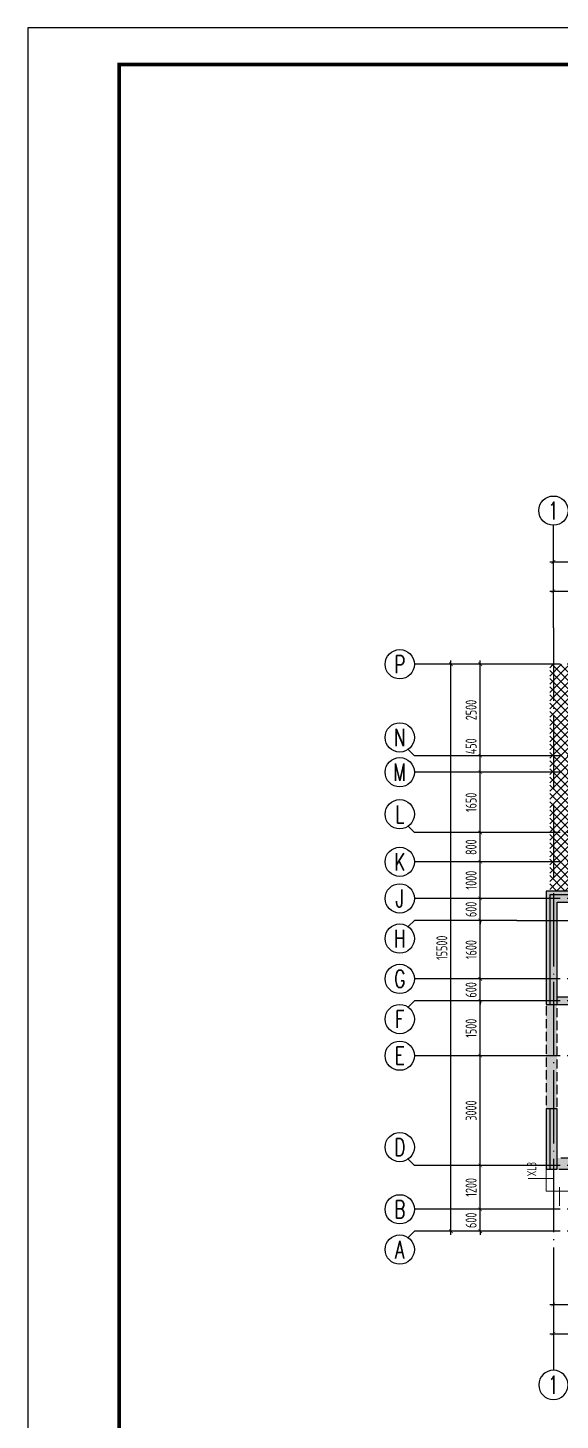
# Model space of a CAD drawing. Extents: x -1307975 to -76406, y -96289 to 379359.
# Drawn here: x -757793 to -743242, y 339297 to 377359 of the extents above; entities that cross this region are included whole.
import ezdxf
from ezdxf.enums import TextEntityAlignment as Align

# ---------------------------------------------------------------- set-up
doc = ezdxf.new("R2010")
doc.units = 0
doc.header["$LTSCALE"] = 1000
doc.linetypes.add('DASH', pattern=[0.35, 0.25, -0.1])
doc.linetypes.add('DOTE', pattern=[2.42, 2, -0.2, 0.02, -0.2])
doc.layers.get('0').update_dxf_attribs({"linetype": 'CONTINUOUS'})
doc.layers.get('DEFPOINTS').update_dxf_attribs({"linetype": 'CONTINUOUS'})
for name, color, linetype in [('-TK', 7, 'CONTINUOUS'), ('A-AXIS', 1, 'CONTINUOUS'), ('A-DOTE', 10, 'DOTE'), ('AXIS_NUM', 7, 'CONTINUOUS'), ('S-B板填充', 251, 'CONTINUOUS'), ('S-L主梁线', 4, 'DASH'), ('S-L梁编号', 6, 'CONTINUOUS'), ('S-Q墙填充', 252, 'CONTINUOUS'), ('S-Q墙实线', 6, 'CONTINUOUS'), ('S-Q墙虚线', 6, 'DASH'), ('S-Y一般标注', 3, 'CONTINUOUS')]:
    doc.layers.add(name, color=color, linetype=linetype)
doc.styles.add('TSSD_Axis', font='complex.shx', dxfattribs={"width": 0.7, "bigfont": 'hztxt.shx'})
doc.styles.add('TSSD_DIMENSION', font='Tssdeng.shx', dxfattribs={"width": 0.7, "bigfont": 'tssdchn.shx'})
doc.styles.add('TSSD_REIN', font='tssdeng.shx', dxfattribs={"width": 0.7, "height": 300, "bigfont": 'tssdchn.shx'})
doc.dimstyles.new('TSSD_100_100', dxfattribs={"dimtxt": 300, "dimasz": 100, "dimexe": 100, "dimexo": 250, "dimgap": 100, "dimtad": 1, "dimdec": 0, "dimzin": 0, "dimdsep": 46, "dimtxsty": 'TSSD_DIMENSION', "dimblk": 'ARCHTICK', "dimcen": 0, "dimdle": 100, "dimclrt": 7, "dimadec": 0, "dimazin": 0, "dimtfac": 1, "dimtdec": 0, "dimtix": 1, "dimtmove": 2, "dimatfit": 3, "dimldrblk": 'ARCHTICK', "dimfxl": 1, "dimtolj": 1, "dimtzin": 0, "dimarcsym": 0})

# ---------------------------------------------------------------- blocks, each defined once
blk = doc.blocks.new('ts_axno')
at = {"color": 0, "linetype": 'ByBlock', "lineweight": -2}
blk.add_circle((0, 0), 0.5, dxfattribs=at)
at = {"color": 0, "linetype": 'ByBlock', "lineweight": -2, "style": 'TSSD_Axis', "width": 0.7}
blk.add_attdef('A', text='', height=0.6, dxfattribs=at).set_placement((0, 0), align=Align.MIDDLE_CENTER)
blk = doc.blocks.new('_ArchTick')
at = {"color": 0, "linetype": 'ByBlock', "const_width": 0.15}
blk.add_lwpolyline([(-0.5, -0.5), (0.5, 0.5)], dxfattribs=at)
blk = doc.blocks.new('*D190')
at = {"layer": 'DEFPOINTS', "color": 0, "transparency": 16777216}
for p in [(6400, 22100), (4600, 21100), (6400, 21100)]:
    blk.add_point(p, dxfattribs=at)
at = {"layer": 'S-Y一般标注', "color": 0, "lineweight": -2, "transparency": 16777216}
for p, q in [((4500, 22100), (6500, 22100)), ((4600, 21350), (4600, 22200)), ((6400, 21350), (6400, 22200))]:
    blk.add_line(p, q, dxfattribs=at)
at = {"layer": 'S-Y一般标注', "color": 0, "lineweight": -2, "transparency": 16777216, "xscale": 100, "yscale": 100, "zscale": 100, "rotation": 180}
blk.add_blockref('_ArchTick', (4600, 22100), dxfattribs=at)
at = {"layer": 'S-Y一般标注', "color": 0, "lineweight": -2, "transparency": 16777216, "xscale": 100, "yscale": 100, "zscale": 100}
blk.add_blockref('_ArchTick', (6400, 22100), dxfattribs=at)
at = {"layer": 'S-Y一般标注', "color": 7, "transparency": 16777216, "insert": (5500, 22350), "char_height": 300, "attachment_point": 5, "style": 'TSSD_DIMENSION'}
blk.add_mtext('\\A1;1800', dxfattribs=at)
blk = doc.blocks.new('*D212')
at = {"layer": 'DEFPOINTS', "color": 0, "transparency": 16777216}
for p in [(54600, 22900), (4600, 21100), (54600, 21100)]:
    blk.add_point(p, dxfattribs=at)
at = {"layer": 'S-Y一般标注', "color": 0, "lineweight": -2, "transparency": 16777216}
for p, q in [((4500, 22900), (54700, 22900)), ((4600, 21350), (4600, 23000)), ((54600, 21350), (54600, 23000))]:
    blk.add_line(p, q, dxfattribs=at)
at = {"layer": 'S-Y一般标注', "color": 0, "lineweight": -2, "transparency": 16777216, "xscale": 100, "yscale": 100, "zscale": 100, "rotation": 180}
blk.add_blockref('_ArchTick', (4600, 22900), dxfattribs=at)
at = {"layer": 'S-Y一般标注', "color": 0, "lineweight": -2, "transparency": 16777216, "xscale": 100, "yscale": 100, "zscale": 100}
blk.add_blockref('_ArchTick', (54600, 22900), dxfattribs=at)
at = {"layer": 'S-Y一般标注', "color": 7, "transparency": 16777216, "insert": (29600, 23150), "char_height": 300, "attachment_point": 5, "style": 'TSSD_DIMENSION'}
blk.add_mtext('\\A1;50000', dxfattribs=at)
blk = doc.blocks.new('*D213')
at = {"layer": 'DEFPOINTS', "color": 0, "transparency": 16777216}
for p in [(2600, 5200), (3600, 5200), (3600, 4600)]:
    blk.add_point(p, dxfattribs=at)
at = {"layer": 'S-Y一般标注', "color": 0, "lineweight": -2, "transparency": 16777216}
for p, q in [((3350, 5200), (2500, 5200)), ((2600, 5200), (2600, 5300)), ((2600, 4600), (2600, 5200)), ((3350, 4600), (2500, 4600)), ((2600, 4600), (2600, 4500))]:
    blk.add_line(p, q, dxfattribs=at)
at = {"layer": 'S-Y一般标注', "color": 0, "lineweight": -2, "transparency": 16777216, "xscale": 100, "yscale": 100, "zscale": 100}
for p, rotation in [((2600, 5200), 270), ((2600, 4600), 90)]:
    blk.add_blockref('_ArchTick', p, dxfattribs=dict(at, rotation=rotation))
at = {"layer": 'S-Y一般标注', "color": 7, "transparency": 16777216, "insert": (2350, 4900), "char_height": 300, "attachment_point": 5, "rotation": 90, "style": 'TSSD_DIMENSION'}
blk.add_mtext('\\A1;600', dxfattribs=at)
blk = doc.blocks.new('*D214')
at = {"layer": 'DEFPOINTS', "color": 0, "transparency": 16777216}
for p in [(2600, 10900), (3600, 10900), (3600, 9400)]:
    blk.add_point(p, dxfattribs=at)
at = {"layer": 'S-Y一般标注', "color": 0, "lineweight": -2, "transparency": 16777216}
for p, q in [((3350, 10900), (2500, 10900)), ((2600, 9300), (2600, 11000)), ((3350, 9400), (2500, 9400))]:
    blk.add_line(p, q, dxfattribs=at)
at = {"layer": 'S-Y一般标注', "color": 0, "lineweight": -2, "transparency": 16777216, "xscale": 100, "yscale": 100, "zscale": 100}
for p, rotation in [((2600, 10900), 90), ((2600, 9400), 270)]:
    blk.add_blockref('_ArchTick', p, dxfattribs=dict(at, rotation=rotation))
at = {"layer": 'S-Y一般标注', "color": 7, "transparency": 16777216, "insert": (2350, 10150), "char_height": 300, "attachment_point": 5, "rotation": 90, "style": 'TSSD_DIMENSION'}
blk.add_mtext('\\A1;1500', dxfattribs=at)
blk = doc.blocks.new('*D215')
at = {"layer": 'DEFPOINTS', "color": 0, "transparency": 16777216}
for p in [(2600, 11500), (3600, 11500), (3600, 10900)]:
    blk.add_point(p, dxfattribs=at)
at = {"layer": 'S-Y一般标注', "color": 0, "lineweight": -2, "transparency": 16777216}
for p, q in [((3350, 11500), (2500, 11500)), ((2600, 11500), (2600, 11600)), ((2600, 10900), (2600, 11500)), ((3350, 10900), (2500, 10900)), ((2600, 10900), (2600, 10800))]:
    blk.add_line(p, q, dxfattribs=at)
at = {"layer": 'S-Y一般标注', "color": 0, "lineweight": -2, "transparency": 16777216, "xscale": 100, "yscale": 100, "zscale": 100}
for p, rotation in [((2600, 11500), 270), ((2600, 10900), 90)]:
    blk.add_blockref('_ArchTick', p, dxfattribs=dict(at, rotation=rotation))
at = {"layer": 'S-Y一般标注', "color": 7, "transparency": 16777216, "insert": (2350, 11200), "char_height": 300, "attachment_point": 5, "rotation": 90, "style": 'TSSD_DIMENSION'}
blk.add_mtext('\\A1;600', dxfattribs=at)
blk = doc.blocks.new('*D216')
at = {"layer": 'DEFPOINTS', "color": 0, "transparency": 16777216}
for p in [(2600, 13100), (3600, 13100), (3600, 11500)]:
    blk.add_point(p, dxfattribs=at)
at = {"layer": 'S-Y一般标注', "color": 0, "lineweight": -2, "transparency": 16777216}
for p, q in [((3350, 13100), (2500, 13100)), ((2600, 11400), (2600, 13200)), ((3350, 11500), (2500, 11500))]:
    blk.add_line(p, q, dxfattribs=at)
at = {"layer": 'S-Y一般标注', "color": 0, "lineweight": -2, "transparency": 16777216, "xscale": 100, "yscale": 100, "zscale": 100}
for p, rotation in [((2600, 13100), 90), ((2600, 11500), 270)]:
    blk.add_blockref('_ArchTick', p, dxfattribs=dict(at, rotation=rotation))
at = {"layer": 'S-Y一般标注', "color": 7, "transparency": 16777216, "insert": (2350, 12300), "char_height": 300, "attachment_point": 5, "rotation": 90, "style": 'TSSD_DIMENSION'}
blk.add_mtext('\\A1;1600', dxfattribs=at)
blk = doc.blocks.new('*D217')
at = {"layer": 'DEFPOINTS', "color": 0, "transparency": 16777216}
for p in [(2600, 13700), (3600, 13700), (3600, 13100)]:
    blk.add_point(p, dxfattribs=at)
at = {"layer": 'S-Y一般标注', "color": 0, "lineweight": -2, "transparency": 16777216}
for p, q in [((2600, 13700), (2600, 13800)), ((3350, 13700), (2500, 13700)), ((2600, 13100), (2600, 13700)), ((3350, 13100), (2500, 13100)), ((2600, 13100), (2600, 13000))]:
    blk.add_line(p, q, dxfattribs=at)
at = {"layer": 'S-Y一般标注', "color": 0, "lineweight": -2, "transparency": 16777216, "xscale": 100, "yscale": 100, "zscale": 100}
for p, rotation in [((2600, 13700), 270), ((2600, 13100), 90)]:
    blk.add_blockref('_ArchTick', p, dxfattribs=dict(at, rotation=rotation))
at = {"layer": 'S-Y一般标注', "color": 7, "transparency": 16777216, "insert": (2350, 13400), "char_height": 300, "attachment_point": 5, "rotation": 90, "style": 'TSSD_DIMENSION'}
blk.add_mtext('\\A1;600', dxfattribs=at)
blk = doc.blocks.new('*D218')
at = {"layer": 'DEFPOINTS', "color": 0, "transparency": 16777216}
for p in [(2600, 14700), (3600, 14700), (3600, 13700)]:
    blk.add_point(p, dxfattribs=at)
at = {"layer": 'S-Y一般标注', "color": 0, "lineweight": -2, "transparency": 16777216}
for p, q in [((3350, 14700), (2500, 14700)), ((2600, 13600), (2600, 14800)), ((3350, 13700), (2500, 13700))]:
    blk.add_line(p, q, dxfattribs=at)
at = {"layer": 'S-Y一般标注', "color": 0, "lineweight": -2, "transparency": 16777216, "xscale": 100, "yscale": 100, "zscale": 100}
for p, rotation in [((2600, 14700), 90), ((2600, 13700), 270)]:
    blk.add_blockref('_ArchTick', p, dxfattribs=dict(at, rotation=rotation))
at = {"layer": 'S-Y一般标注', "color": 7, "transparency": 16777216, "insert": (2350, 14200), "char_height": 300, "attachment_point": 5, "rotation": 90, "style": 'TSSD_DIMENSION'}
blk.add_mtext('\\A1;1000', dxfattribs=at)
blk = doc.blocks.new('*D219')
at = {"layer": 'DEFPOINTS', "color": 0, "transparency": 16777216}
for p in [(1800, 20100), (3600, 20100), (3600, 4600)]:
    blk.add_point(p, dxfattribs=at)
at = {"layer": 'S-Y一般标注', "color": 0, "lineweight": -2, "transparency": 16777216}
for p, q in [((1800, 4500), (1800, 20200)), ((3350, 20100), (1700, 20100)), ((3350, 4600), (1700, 4600))]:
    blk.add_line(p, q, dxfattribs=at)
at = {"layer": 'S-Y一般标注', "color": 0, "lineweight": -2, "transparency": 16777216, "xscale": 100, "yscale": 100, "zscale": 100}
for p, rotation in [((1800, 20100), 90), ((1800, 4600), 270)]:
    blk.add_blockref('_ArchTick', p, dxfattribs=dict(at, rotation=rotation))
at = {"layer": 'S-Y一般标注', "color": 7, "transparency": 16777216, "insert": (1550, 12350), "char_height": 300, "attachment_point": 5, "rotation": 90, "style": 'TSSD_DIMENSION'}
blk.add_mtext('\\A1;15500', dxfattribs=at)
blk = doc.blocks.new('*D220')
at = {"layer": 'DEFPOINTS', "color": 0, "transparency": 16777216}
for p in [(2600, 15500), (3600, 15500), (3600, 14700)]:
    blk.add_point(p, dxfattribs=at)
at = {"layer": 'S-Y一般标注', "color": 0, "lineweight": -2, "transparency": 16777216}
for p, q in [((3350, 15500), (2500, 15500)), ((2600, 14600), (2600, 15600)), ((3350, 14700), (2500, 14700))]:
    blk.add_line(p, q, dxfattribs=at)
at = {"layer": 'S-Y一般标注', "color": 0, "lineweight": -2, "transparency": 16777216, "xscale": 100, "yscale": 100, "zscale": 100}
for p, rotation in [((2600, 15500), 90), ((2600, 14700), 270)]:
    blk.add_blockref('_ArchTick', p, dxfattribs=dict(at, rotation=rotation))
at = {"layer": 'S-Y一般标注', "color": 7, "transparency": 16777216, "insert": (2350, 15100), "char_height": 300, "attachment_point": 5, "rotation": 90, "style": 'TSSD_DIMENSION'}
blk.add_mtext('\\A1;800', dxfattribs=at)
blk = doc.blocks.new('*D221')
at = {"layer": 'DEFPOINTS', "color": 0, "transparency": 16777216}
for p in [(2600, 17600), (3600, 17600), (3600, 17150)]:
    blk.add_point(p, dxfattribs=at)
at = {"layer": 'S-Y一般标注', "color": 0, "lineweight": -2, "transparency": 16777216}
for p, q in [((3350, 17600), (2500, 17600)), ((2600, 17050), (2600, 17700)), ((3350, 17150), (2500, 17150))]:
    blk.add_line(p, q, dxfattribs=at)
at = {"layer": 'S-Y一般标注', "color": 0, "lineweight": -2, "transparency": 16777216, "xscale": 100, "yscale": 100, "zscale": 100}
for p, rotation in [((2600, 17600), 90), ((2600, 17150), 270)]:
    blk.add_blockref('_ArchTick', p, dxfattribs=dict(at, rotation=rotation))
at = {"layer": 'S-Y一般标注', "color": 7, "transparency": 16777216, "insert": (2350, 17858), "char_height": 300, "attachment_point": 5, "rotation": 90, "style": 'TSSD_DIMENSION'}
blk.add_mtext('\\A1;450', dxfattribs=at)
blk = doc.blocks.new('*D222')
at = {"layer": 'DEFPOINTS', "color": 0, "transparency": 16777216}
for p in [(2600, 20100), (3600, 20100), (3600, 17600)]:
    blk.add_point(p, dxfattribs=at)
at = {"layer": 'S-Y一般标注', "color": 0, "lineweight": -2, "transparency": 16777216}
for p, q in [((2600, 17500), (2600, 20200)), ((3350, 20100), (2500, 20100)), ((3350, 17600), (2500, 17600))]:
    blk.add_line(p, q, dxfattribs=at)
at = {"layer": 'S-Y一般标注', "color": 0, "lineweight": -2, "transparency": 16777216, "xscale": 100, "yscale": 100, "zscale": 100}
for p, rotation in [((2600, 20100), 90), ((2600, 17600), 270)]:
    blk.add_blockref('_ArchTick', p, dxfattribs=dict(at, rotation=rotation))
at = {"layer": 'S-Y一般标注', "color": 7, "transparency": 16777216, "insert": (2350, 18850), "char_height": 300, "attachment_point": 5, "rotation": 90, "style": 'TSSD_DIMENSION'}
blk.add_mtext('\\A1;2500', dxfattribs=at)
blk = doc.blocks.new('*D223')
at = {"layer": 'DEFPOINTS', "color": 0, "transparency": 16777216}
for p in [(2600, 6400), (3600, 6400), (3600, 5200)]:
    blk.add_point(p, dxfattribs=at)
at = {"layer": 'S-Y一般标注', "color": 0, "lineweight": -2, "transparency": 16777216}
for p, q in [((2600, 5100), (2600, 6500)), ((3350, 6400), (2500, 6400)), ((3350, 5200), (2500, 5200))]:
    blk.add_line(p, q, dxfattribs=at)
at = {"layer": 'S-Y一般标注', "color": 0, "lineweight": -2, "transparency": 16777216, "xscale": 100, "yscale": 100, "zscale": 100}
for p, rotation in [((2600, 6400), 90), ((2600, 5200), 270)]:
    blk.add_blockref('_ArchTick', p, dxfattribs=dict(at, rotation=rotation))
at = {"layer": 'S-Y一般标注', "color": 7, "transparency": 16777216, "insert": (2350, 5800), "char_height": 300, "attachment_point": 5, "rotation": 90, "style": 'TSSD_DIMENSION'}
blk.add_mtext('\\A1;1200', dxfattribs=at)
blk = doc.blocks.new('*D224')
at = {"layer": 'DEFPOINTS', "color": 0, "transparency": 16777216}
for p in [(2600, 9400), (3600, 9400), (3600, 6400)]:
    blk.add_point(p, dxfattribs=at)
at = {"layer": 'S-Y一般标注', "color": 0, "lineweight": -2, "transparency": 16777216}
for p, q in [((3350, 9400), (2500, 9400)), ((2600, 6300), (2600, 9500)), ((3350, 6400), (2500, 6400))]:
    blk.add_line(p, q, dxfattribs=at)
at = {"layer": 'S-Y一般标注', "color": 0, "lineweight": -2, "transparency": 16777216, "xscale": 100, "yscale": 100, "zscale": 100}
for p, rotation in [((2600, 9400), 90), ((2600, 6400), 270)]:
    blk.add_blockref('_ArchTick', p, dxfattribs=dict(at, rotation=rotation))
at = {"layer": 'S-Y一般标注', "color": 7, "transparency": 16777216, "insert": (2350, 7900), "char_height": 300, "attachment_point": 5, "rotation": 90, "style": 'TSSD_DIMENSION'}
blk.add_mtext('\\A1;3000', dxfattribs=at)
blk = doc.blocks.new('*D241')
at = {"layer": 'DEFPOINTS', "color": 0, "transparency": 16777216}
for p in [(4600, 3600), (54600, 3600), (54600, 1800)]:
    blk.add_point(p, dxfattribs=at)
at = {"layer": 'S-Y一般标注', "color": 0, "lineweight": -2, "transparency": 16777216}
for p, q in [((4600, 3350), (4600, 1700)), ((54600, 3350), (54600, 1700)), ((4500, 1800), (54700, 1800))]:
    blk.add_line(p, q, dxfattribs=at)
at = {"layer": 'S-Y一般标注', "color": 0, "lineweight": -2, "transparency": 16777216, "xscale": 100, "yscale": 100, "zscale": 100, "rotation": 180}
blk.add_blockref('_ArchTick', (4600, 1800), dxfattribs=at)
at = {"layer": 'S-Y一般标注', "color": 0, "lineweight": -2, "transparency": 16777216, "xscale": 100, "yscale": 100, "zscale": 100}
blk.add_blockref('_ArchTick', (54600, 1800), dxfattribs=at)
at = {"layer": 'S-Y一般标注', "color": 7, "transparency": 16777216, "insert": (29600, 2050), "char_height": 300, "attachment_point": 5, "style": 'TSSD_DIMENSION'}
blk.add_mtext('\\A1;50000', dxfattribs=at)
blk = doc.blocks.new('*D243')
at = {"layer": 'DEFPOINTS', "color": 0, "transparency": 16777216}
for p in [(4600, 3600), (7300, 3600), (7300, 2600)]:
    blk.add_point(p, dxfattribs=at)
at = {"layer": 'S-Y一般标注', "color": 0, "lineweight": -2, "transparency": 16777216}
for p, q in [((4600, 3350), (4600, 2500)), ((7300, 3350), (7300, 2500)), ((4500, 2600), (7400, 2600))]:
    blk.add_line(p, q, dxfattribs=at)
at = {"layer": 'S-Y一般标注', "color": 0, "lineweight": -2, "transparency": 16777216, "xscale": 100, "yscale": 100, "zscale": 100, "rotation": 180}
blk.add_blockref('_ArchTick', (4600, 2600), dxfattribs=at)
at = {"layer": 'S-Y一般标注', "color": 0, "lineweight": -2, "transparency": 16777216, "xscale": 100, "yscale": 100, "zscale": 100}
blk.add_blockref('_ArchTick', (7300, 2600), dxfattribs=at)
at = {"layer": 'S-Y一般标注', "color": 7, "transparency": 16777216, "insert": (5950, 2850), "char_height": 300, "attachment_point": 5, "style": 'TSSD_DIMENSION'}
blk.add_mtext('\\A1;2700', dxfattribs=at)
blk = doc.blocks.new('*D259')
at = {"layer": 'DEFPOINTS', "color": 0, "transparency": 16777216}
for p in [(2600, 17150), (3600, 17150), (3600, 15500)]:
    blk.add_point(p, dxfattribs=at)
at = {"layer": 'S-Y一般标注', "color": 0, "lineweight": -2, "transparency": 16777216}
for p, q in [((3350, 17150), (2500, 17150)), ((2600, 15400), (2600, 17250)), ((3350, 15500), (2500, 15500))]:
    blk.add_line(p, q, dxfattribs=at)
at = {"layer": 'S-Y一般标注', "color": 0, "lineweight": -2, "transparency": 16777216, "xscale": 100, "yscale": 100, "zscale": 100}
for p, rotation in [((2600, 17150), 90), ((2600, 15500), 270)]:
    blk.add_blockref('_ArchTick', p, dxfattribs=dict(at, rotation=rotation))
at = {"layer": 'S-Y一般标注', "color": 7, "transparency": 16777216, "insert": (2350, 16325), "char_height": 300, "attachment_point": 5, "rotation": 90, "style": 'TSSD_DIMENSION'}
blk.add_mtext('\\A1;1650', dxfattribs=at)
blk = doc.blocks.new('20211109.00462574')
at = {"layer": 'S-Q墙填充'}
h = blk.add_hatch(dxfattribs=at)
h.set_pattern_fill('ARMORED', color=252, scale=30, style=0)
h.set_pattern_definition([(50, (994311.75, -393917.59), (215.178055, -18.82564), [22.5, -247.5]), (355, (994311.75, -393917.59), (-41.6254, 225.65764), [18, -198]), (100.4514, (994329.68, -393919.15), (173.552815, 206.831863), [19.122057, -210.342634]), (46.1842, (994311.75, -393857.59), (320.172315, -49.655704), [33.75, -371.25]), (96.6356, (994338.43, -393861.72), (280.39881, 292.23536), [28.68309, -315.5139]), (351.1842, (994311.75, -393857.6), (280.39858, 292.23558), [27, -297]), (21, (994341.75, -393872.59), (179.072116, -120.785667), [22.5, -247.5]), (326, (994341.75, -393872.59), (72.9946, 217.545014), [18, -198]), (71.4514, (994356.67, -393882.65), (252.06679, 96.75915), [19.122057, -210.342634]), (37.5, (994311.75, -393917.586), (3.6479566, 99.868156), [0, -195.6, 0, -201, 0, -198.75]), (7.5, (994311.75, -393917.59), (78.920861, 118.323514), [0, -114.6, 0, -191.1, 0, -75.75]), (327.5, (994244.85, -393917.586), (160.146731, -6.7664615), [0, -75, 0, -234, 0, -310.5]), (317.5, (994214.85, -393917.59), (174.95585, 30.031495), [0, -97.5, 0, -155.4, 0, -220.5]), (45, (994311.75, -393917.59), (-106.066017, 106.066017), [])])
h.paths.add_polyline_path([(9600, 1650), (9400, 1650), (9400, 1500), (300, 1500), (300, 8500), (6600, 8500), (6600, 7700), (6800, 7700), (6800, 8800), (5900, 8800), (5900, 9200), (5650, 9200), (5650, 8800), (4150, 8800), (4150, 10500), (5650, 10500), (5650, 9820), (5900, 9820), (5900, 10150), (6300, 10150), (6300, 10500), (6800, 10500), (6800, 10800), (5900, 10800), (5900, 12596), (5650, 12596), (5650, 10750), (3900, 10750), (3900, 8800), (1550, 8800), (1550, 13796), (1300, 13796), (1300, 8800), (0, 8800), (0, 1200), (9300, 1200), (9300, 0), (16100, 0), (16100, 1200), (34400, 1200), (34400, 0), (41000, 0), (41000, 1200), (50400, 1200), (50400, 8800), (42200, 8800), (42200, 10600), (39300, 10600), (39300, 10850), (36100, 10850), (36100, 10600), (33200, 10600), (33200, 8800), (17200, 8800), (17200, 10600), (14300, 10600), (14300, 12300), (15200, 12300), (15200, 14196), (12817, 14196), (12817, 13896), (14900, 13896), (14900, 12600), (14000, 12600), (14000, 9100), (14200, 9100), (14200, 10300), (16900, 10300), (16900, 8500), (33500, 8500), (33500, 10300), (36400, 10300), (36400, 10550), (39000, 10550), (39000, 10300), (41900, 10300), (41900, 8500), (50100, 8500), (50100, 1500), (41000, 1500), (41000, 1650), (40700, 1650), (40700, 300), (34700, 300), (34700, 1650), (34400, 1650), (34400, 1500), (16000, 1500), (16000, 1650), (15800, 1650), (15800, 300), (9600, 300)])
at = {"layer": 'S-Q墙实线'}
for points in [[(300, 8500), (700, 8500), (700, 8800), (0, 8800), (0, 5700), (1000, 5700), (1000, 5900), (300, 5900)], [(300, 1200), (300, 2850), (0, 2850), (0, 1200)]]:
    blk.add_lwpolyline(points, close=True, dxfattribs=at)
at = {"layer": 'S-Q墙虚线', "color": 2}
for points in [[(0, 8800), (0, 1200), (9300, 1200), (9300, 0), (16100, 0), (16100, 1200), (34400, 1200)], [(9400, 1500), (300, 1500), (300, 8500), (6600, 8500)], [(1300, 8800), (0, 8800)]]:
    blk.add_lwpolyline(points, dxfattribs=at)
blk = doc.blocks.new('20210826.15455245')
at = {"layer": 'S-Q墙填充'}
h = blk.add_hatch(color=252, dxfattribs=at)
h.dxf.hatch_style = 1
h.paths.add_polyline_path([(77676, -203279), (78076, -203279), (78076, -203079), (77476, -203079), (77476, -206079), (78376, -206079), (78376, -205879), (77676, -205879)])
h = blk.add_hatch(color=252, dxfattribs=at)
h.dxf.hatch_style = 1
h.paths.add_polyline_path([(77676, -210579), (77676, -208929), (77476, -208929), (77476, -210579)])
at = {"layer": 'S-L主梁线', "linetype": 'ByBlock', "lineweight": 18}
for p, q in [((77376, -210579), (77376, -211179)), ((77376, -211179), (80176, -211179))]:
    blk.add_line(p, q, dxfattribs=at)
at = {"layer": 'S-Q墙实线'}
for points in [[(77676, -203279), (78076, -203279), (78076, -203079), (77476, -203079), (77476, -206079), (78376, -206079), (78376, -205879), (77676, -205879)], [(77676, -210579), (77676, -208929), (77476, -208929), (77476, -210579)]]:
    blk.add_lwpolyline(points, close=True, dxfattribs=at)
at = {"layer": 'S-Q墙实线', "color": 2}
blk.add_blockref('20211109.00462574', (77376, -211779), dxfattribs=at)
blk = doc.blocks.new('A1')
blk.add_lwpolyline([(0, 59400), (0, 0), (84100, 0), (84100, 59400)], close=True)
at = {"const_width": 100}
blk.add_lwpolyline([(2500, 58400), (2500, 1000), (83100, 1000), (83100, 58400)], close=True, dxfattribs=at)
blk = doc.blocks.new('20210726.16350016')
at = {"layer": 'A-AXIS'}
for p, q in [((4600, 21100), (4600, 23900)), ((3600, 20100), (800, 20100)), ((800, 17600), (628.4, 17771.7)), ((3600, 17600), (800, 17600)), ((3600, 17150), (800, 17150)), ((800, 15500), (628.4, 15671.7)), ((3600, 15500), (800, 15500)), ((3600, 14700), (800, 14700)), ((3600, 13700), (800, 13700)), ((800, 13100.3), (628.4, 12928.7)), ((3600, 13100.3), (800, 13100.3)), ((3600, 11500), (800, 11500)), ((800, 10900), (628.4, 10728.4)), ((3600, 10900), (800, 10900)), ((3600, 9400), (800, 9400)), ((800, 6400), (628.4, 6571.7)), ((3600, 6400), (800, 6400)), ((3600, 5200), (800, 5200)), ((800, 4600), (628.4, 4428.4)), ((3600, 4600), (800, 4600)), ((4600, 3600), (4600, 800))]:
    blk.add_line(p, q, dxfattribs=at)
at = {"layer": 'A-DOTE'}
for p, q in [((4600, 21100), (4600, 3600)), ((55600, 20100), (3600, 20100)), ((55600, 17600), (3600, 17600)), ((55600, 17150), (3600, 17150)), ((55600, 15500), (3600, 15500)), ((55600, 14700), (3600, 14700)), ((55600, 13700), (3600, 13700)), ((3600, 13100.3), (55600, 13100.3)), ((55600, 11500), (3600, 11500)), ((55600, 10900), (3600, 10900)), ((55600, 9400), (3600, 9400)), ((55600, 6400), (3600, 6400)), ((55600, 5200), (3600, 5200)), ((55600, 4600), (3600, 4600))]:
    blk.add_line(p, q, dxfattribs=at)
at = {"layer": 'A-AXIS'}
ref = blk.add_blockref('ts_axno', (4600, 24300), dxfattribs=dict(at, xscale=800, yscale=800, zscale=800))
ref.add_attrib('1', '1', dxfattribs={"layer": 'AXIS_NUM', "height": 480, "style": 'TSSD_Axis', "width": 0.7}).set_placement((4600, 24300), align=Align.MIDDLE_CENTER)
ref = blk.add_blockref('ts_axno', (400, 20100), dxfattribs=dict(at, xscale=800, yscale=800, zscale=800))
ref.add_attrib('G', 'P', dxfattribs={"layer": 'AXIS_NUM', "height": 480, "style": 'TSSD_Axis', "width": 0.7}).set_placement((400, 20100), align=Align.MIDDLE_CENTER)
ref = blk.add_blockref('ts_axno', (400, 18100), dxfattribs=dict(at, xscale=800, yscale=800, zscale=800))
ref.add_attrib('G', 'N', dxfattribs={"layer": 'AXIS_NUM', "height": 480, "style": 'TSSD_Axis', "width": 0.7}).set_placement((400, 18100), align=Align.MIDDLE_CENTER)
ref = blk.add_blockref('ts_axno', (400, 17150), dxfattribs=dict(at, xscale=800, yscale=800, zscale=800))
ref.add_attrib('G', 'M', dxfattribs={"layer": 'AXIS_NUM', "height": 480, "style": 'TSSD_Axis', "width": 0.7}).set_placement((400, 17150), align=Align.MIDDLE_CENTER)
ref = blk.add_blockref('ts_axno', (400, 16000), dxfattribs=dict(at, xscale=800, yscale=800, zscale=800))
ref.add_attrib('G', 'L', dxfattribs={"layer": 'AXIS_NUM', "height": 480, "style": 'TSSD_Axis', "width": 0.7}).set_placement((400, 16000), align=Align.MIDDLE_CENTER)
ref = blk.add_blockref('ts_axno', (400, 14700), dxfattribs=dict(at, xscale=800, yscale=800, zscale=800))
ref.add_attrib('G', 'K', dxfattribs={"layer": 'AXIS_NUM', "height": 480, "style": 'TSSD_Axis', "width": 0.7}).set_placement((400, 14700), align=Align.MIDDLE_CENTER)
ref = blk.add_blockref('ts_axno', (400, 13700), dxfattribs=dict(at, xscale=800, yscale=800, zscale=800))
ref.add_attrib('G', 'J', dxfattribs={"layer": 'AXIS_NUM', "height": 480, "style": 'TSSD_Axis', "width": 0.7}).set_placement((400, 13700), align=Align.MIDDLE_CENTER)
ref = blk.add_blockref('ts_axno', (400, 12600.3), dxfattribs=dict(at, xscale=800, yscale=800, zscale=800))
ref.add_attrib('C', 'H', dxfattribs={"layer": 'AXIS_NUM', "height": 480, "style": 'TSSD_Axis', "width": 0.7}).set_placement((400, 12600.3), align=Align.MIDDLE_CENTER)
ref = blk.add_blockref('ts_axno', (400, 11500), dxfattribs=dict(at, xscale=800, yscale=800, zscale=800))
ref.add_attrib('D', 'G', dxfattribs={"layer": 'AXIS_NUM', "height": 480, "style": 'TSSD_Axis', "width": 0.7}).set_placement((400, 11500), align=Align.MIDDLE_CENTER)
ref = blk.add_blockref('ts_axno', (400, 10400), dxfattribs=dict(at, xscale=800, yscale=800, zscale=800))
ref.add_attrib('C', 'F', dxfattribs={"layer": 'AXIS_NUM', "height": 480, "style": 'TSSD_Axis', "width": 0.7}).set_placement((400, 10400), align=Align.MIDDLE_CENTER)
ref = blk.add_blockref('ts_axno', (400, 9400), dxfattribs=dict(at, xscale=800, yscale=800, zscale=800))
ref.add_attrib('B', 'E', dxfattribs={"layer": 'AXIS_NUM', "height": 480, "style": 'TSSD_Axis', "width": 0.7}).set_placement((400, 9400), align=Align.MIDDLE_CENTER)
ref = blk.add_blockref('ts_axno', (400, 6900), dxfattribs=dict(at, xscale=800, yscale=800, zscale=800, rotation=180))
ref.add_attrib('C', 'D', dxfattribs={"layer": 'AXIS_NUM', "height": 480, "style": 'TSSD_Axis', "width": 0.7}).set_placement((400, 6900), align=Align.MIDDLE_CENTER)
ref = blk.add_blockref('ts_axno', (400, 5200), dxfattribs=dict(at, xscale=800, yscale=800, zscale=800))
ref.add_attrib('A', 'B', dxfattribs={"layer": 'AXIS_NUM', "height": 480, "style": 'TSSD_Axis', "width": 0.7}).set_placement((400, 5200), align=Align.MIDDLE_CENTER)
ref = blk.add_blockref('ts_axno', (400, 4100), dxfattribs=dict(at, xscale=800, yscale=800, zscale=800))
ref.add_attrib('F', 'A', dxfattribs={"layer": 'AXIS_NUM', "height": 480, "style": 'TSSD_Axis', "width": 0.7}).set_placement((400, 4100), align=Align.MIDDLE_CENTER)
ref = blk.add_blockref('ts_axno', (4600, 400), dxfattribs=dict(at, xscale=-800, yscale=800, zscale=800, rotation=180))
ref.add_attrib('1', '1', dxfattribs={"layer": 'AXIS_NUM', "height": 480, "style": 'TSSD_Axis', "width": 0.7}).set_placement((4600, 400), align=Align.MIDDLE_CENTER)
at = {"layer": 'S-Y一般标注'}
for base, p1, p2, picture, middle in [((54600, 22900), (4600, 21100), (54600, 21100), '*D212', (29600, 23150)), ((6400, 22100), (4600, 21100), (6400, 21100), '*D190', (5500, 22350)), ((54600, 1800), (4600, 3600), (54600, 3600), '*D241', (29600, 2050)), ((7300, 2600), (4600, 3600), (7300, 3600), '*D243', (5950, 2850))]:
    dim = blk.add_linear_dim(base=base, p1=p1, p2=p2, dimstyle='TSSD_100_100', dxfattribs=at)
    dim.commit()
    dim.dimension.update_dxf_attribs({"geometry": picture, "text_midpoint": middle})
for base, p1, p2, picture, middle in [((1800, 20100), (3600, 4600), (3600, 20100), '*D219', (1550, 12350)), ((2600, 20100), (3600, 17600), (3600, 20100), '*D222', (2350, 18850)), ((2600, 17150), (3600, 15500), (3600, 17150), '*D259', (2350, 16325)), ((2600, 15500), (3600, 14700), (3600, 15500), '*D220', (2350, 15100)), ((2600, 14700), (3600, 13700), (3600, 14700), '*D218', (2350, 14200)), ((2600, 13700), (3600, 13100.3), (3600, 13700), '*D217', (2350, 13400.2)), ((2600, 13100.3), (3600, 11500), (3600, 13100.3), '*D216', (2350, 12300.2)), ((2600, 11500), (3600, 10900), (3600, 11500), '*D215', (2350, 11200)), ((2600, 10900), (3600, 9400), (3600, 10900), '*D214', (2350, 10150)), ((2600, 9400), (3600, 6400), (3600, 9400), '*D224', (2350, 7900)), ((2600, 6400), (3600, 5200), (3600, 6400), '*D223', (2350, 5800)), ((2600, 5200), (3600, 4600), (3600, 5200), '*D213', (2350, 4900))]:
    dim = blk.add_linear_dim(base=base, p1=p1, p2=p2, angle=90, dimstyle='TSSD_100_100', dxfattribs=at)
    dim.commit()
    dim.dimension.update_dxf_attribs({"geometry": picture, "text_midpoint": middle})
dim = blk.add_linear_dim(base=(2600, 17600), p1=(3600, 17150), p2=(3600, 17600), angle=90, dimstyle='TSSD_100_100', dxfattribs=at)
dim.commit()
dim.dimension.update_dxf_attribs({"geometry": '*D221', "text_midpoint": (2350, 17858.1), "dimtype": 160})

msp = doc.modelspace()

# ---------------------------------------------------------------- hatches: boundary and pattern name
at = {"layer": 'S-B板填充'}
h = msp.add_hatch(dxfattribs=at)
h.set_pattern_fill('HOLE_MATETIEL', color=252, scale=50, style=0)
h.set_pattern_definition([(45, (-535667.19, 144078.39), (-112.2532, 112.2532), []), (135, (-535667.19, 144078.39), (-112.2532, -112.2532), [])])
edge = h.paths.add_edge_path()
edge.add_line((-742325.81, 353760.59), (-736825.8, 353760.59))
edge.add_line((-736825.8, 353760.59), (-736825.8, 353060.94))
edge.add_line((-736825.8, 353060.94), (-735325.82, 353060.75))
edge.add_line((-735325.82, 353060.75), (-735325.81, 355460.59))
edge.add_line((-735325.81, 355460.59), (-733225.94, 355460.67))
edge.add_line((-733225.94, 355460.67), (-733225.94, 357610.59))
edge.add_line((-733225.94, 357610.59), (-728725.81, 357560.59))
edge.add_line((-728725.81, 357562.38), (-728725.81, 359960.67))
edge.add_line((-728725.81, 359960.67), (-743525.82, 359960.67))
edge.add_line((-743525.82, 359960.67), (-743525.82, 353760.59))
edge.add_line((-743525.82, 353760.59), (-742325.81, 353760.59))

# ---------------------------------------------------------------- linework, layer by layer
at = {"layer": 'S-L梁编号', "lineweight": 18}
for p, q in [((-743425.82, 345902.78), (-744116.37, 345902.78)), ((-743257.66, 345663.4), (-743257.66, 345160.18))]:
    msp.add_line(p, q, dxfattribs=at)

# ---------------------------------------------------------------- block references
at = {"layer": '-TK'}
msp.add_blockref('A1', (-757793.14, 317959.34), dxfattribs=at)
at = {"layer": 'A-DOTE'}
msp.add_blockref('20210726.16350016', (-748025.82, 339860.62), dxfattribs=at)
at = {"layer": 'S-Q墙实线', "color": 2}
msp.add_blockref('20210826.15455245', (-821001.76, 556739.57), dxfattribs=at)

# ---------------------------------------------------------------- texts
at = {"layer": 'S-L梁编号', "color": 6, "style": 'TSSD_REIN', "width": 0.7}
msp.add_text('XL3', height=250, rotation=90, dxfattribs=at).set_placement((-743895.22, 345965.28))

doc.saveas('drawing.dxf')
